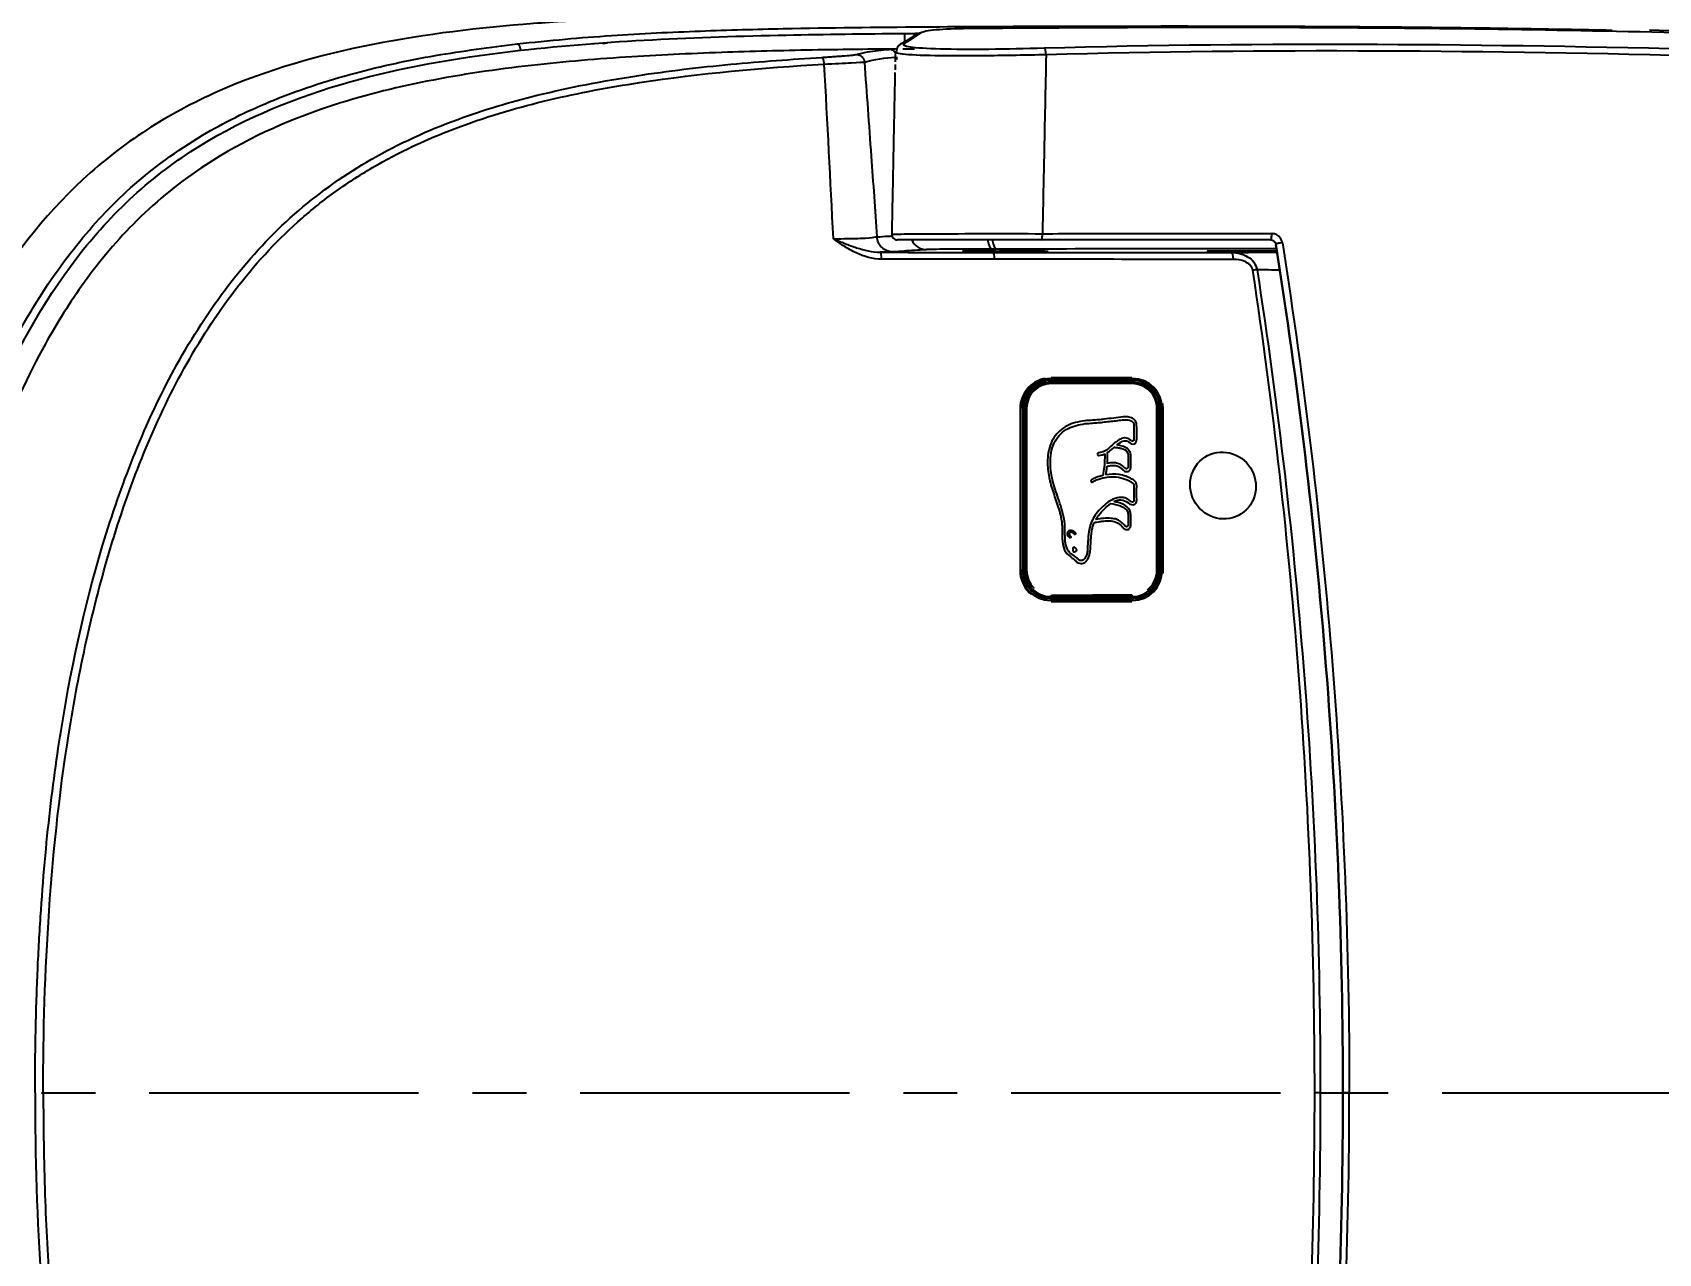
# Model space of a CAD drawing. Extents: x 2897 to 9100, y -47 to 2481.
# Drawn here: x 3162 to 3463.9, y 1671 to 1897.6 of the extents above; entities that cross this region are included whole.
import ezdxf

# ---------------------------------------------------------------- set-up
doc = ezdxf.new("R2010")
doc.units = 0
doc.header["$LTSCALE"] = 20
doc.header["$MEASUREMENT"] = 0
doc.linetypes.add('CENTER', pattern=[2, 1.25, -0.25, 0.25, -0.25])
doc.layers.get('0').update_dxf_attribs({"linetype": 'CONTINUOUS'})
doc.layers.get('DEFPOINTS').update_dxf_attribs({"linetype": 'CONTINUOUS'})
doc.layers.add('1', color=7, linetype='CONTINUOUS')
doc.layers.add('CENTER', color=2, linetype='CENTER')
doc.styles.get("Standard").update_dxf_attribs({"font": 'NanumGothic.ttf'})
doc.dimstyles.get("Standard").update_dxf_attribs({"dimtxt": 2.7, "dimasz": 2.5, "dimexe": 1.5, "dimexo": 1.5, "dimgap": 1.5, "dimtad": 1, "dimdec": 0, "dimlfac": 10, "dimzin": 0, "dimdsep": 46, "dimtxsty": 'Standard', "dimcen": 0, "dimclrt": 2, "dimadec": 0, "dimazin": 0, "dimtfac": 1, "dimtdec": 0, "dimtmove": 0, "dimatfit": 3, "dimfxl": 0, "dimtolj": 1, "dimtzin": 0, "dimarcsym": 0})

# ---------------------------------------------------------------- blocks, each defined once
blk = doc.blocks.new('*D31')
at = {"color": 3, "lineweight": -2}
for p, q in [((3123.7, 1702.27), (3123.7, 1982.17)), ((3847.97, 1702.27), (3847.97, 1982.17)), ((3143.7, 1977.17), (3827.97, 1977.17))]:
    blk.add_line(p, q, dxfattribs=at)
at = {"color": 3}
for points in [[(3143.7, 1980.51), (3143.7, 1973.84), (3123.7, 1977.17)], [(3827.97, 1980.51), (3827.97, 1973.84), (3847.97, 1977.17)]]:
    blk.add_solid(points, dxfattribs=at)
at = {"layer": 'DEFPOINTS', "color": 0}
for p in [(3847.97, 1977.17), (3123.7, 1700.77), (3847.97, 1700.77)]:
    blk.add_point(p, dxfattribs=at)
at = {"color": 2, "insert": (3485.84, 1998.06), "char_height": 20, "attachment_point": 5}
blk.add_mtext('\\A1;725', dxfattribs=at)
blk = doc.blocks.new('A$C429C0A1F')
at = {"layer": '1', "color": 0}
for p, q in [((356, 507.51), (356.12, 507.51)), ((356.26, 507.51), (356.62, 507.51)), ((296.9, 502.29), (327.1, 502.29)), ((327.1, 501.59), (296.9, 501.59)), ((327.14, 501.93), (296.94, 501.93)), ((296.94, 501.83), (327.14, 501.83)), ((291.4, 481.59), (291.4, 496.79)), ((291.74, 496.73), (291.74, 481.53)), ((291.84, 481.53), (291.84, 496.73)), ((292.1, 496.79), (292.1, 481.59)), ((331.9, 481.59), (331.9, 496.79)), ((332.24, 496.73), (332.24, 481.53)), ((332.34, 481.53), (332.34, 496.73)), ((332.6, 496.79), (332.6, 481.59)), ((296.9, 476.79), (327.1, 476.79)), ((327.1, 476.09), (296.9, 476.09)), ((327.14, 476.43), (296.94, 476.43)), ((296.94, 476.33), (327.14, 476.33)), ((200.01, 441.34), (200.01, 442.54))]:
    blk.add_line(p, q, dxfattribs=at)
for centre, radius, start, end in [((296.9, 496.79), 5.5, 90, 180), ((296.94, 496.73), 5.2, 90, 180), ((296.94, 496.73), 5.1, 90, 180), ((296.9, 496.79), 4.8, 90, 180), ((327.1, 496.79), 5.5, 0, 90), ((327.1, 496.79), 4.8, 0, 90), ((327.14, 496.73), 5.2, 0, 90), ((327.14, 496.73), 5.1, 0, 90), ((296.9, 481.59), 5.5, 180, 270), ((296.94, 481.53), 5.2, 180, 270), ((296.94, 481.53), 5.1, 180, 270), ((296.9, 481.59), 4.8, 180, 270), ((327.1, 481.59), 5.5, 270, 0), ((327.1, 481.59), 4.8, 270, 0), ((327.14, 481.53), 5.1, 270, 0), ((327.14, 481.53), 5.2, 270, 0)]:
    blk.add_arc(centre, radius, start, end, dxfattribs=at)
for centre, major_axis, ratio, start_param, end_param in [((354.51, 528.46), (1.5, 0), 0.228999, 4.857323, 6.27422), ((359.33, 525.28), (-1, 0), 1, 4.70819, 6.28317), ((393.31, 523.94), (1.3, 0.75), 0.990202, 6.27163, 7.335707), ((359.51, 519.84), (2.99, 0.22), 0.99324, 1.909052, 3.066346), ((393.31, 523.94), (1.3, 0.75), 0.990202, 5.770456, 6.27163), ((395.23, 520.91), (1.22, 0.87), 0.988984, 5.64841, 6.28017), ((354.5, 507.51), (1.5, 0), 0.223098, 4.859883, 6.274233), ((359.62, 507.5), (3, 0), 0.378274, 2.024569, 3.132165), ((359.62, 506.72), (3, 0), 0.33934, 2.025024, 3.132316), ((296.9, 501.99), (0, 0.3), 0.132894, 4.500169, 6.283185), ((296.9, 501.89), (0, 0.3), 0.132894, 3.141593, 4.500169), ((296.98, 501.29), (0, 0.2), 0.121005, 4.49801, 6.283185), ((327.01, 501.29), (0, -0.2), 0.140434, 1.353522, 3.141593), ((327.1, 501.99), (0, 0.3), 0.132894, 4.500169, 6.283185), ((327.1, 501.89), (0, 0.3), 0.132894, 3.141593, 4.500169), ((359.33, 498.53), (-1, 0), 0.221069, 0, 1.720343), ((291.7, 496.79), (-0.3, 0), 0.212431, 0, 1.701078), ((291.8, 496.79), (-0.3, 0), 0.212431, 1.701078, 3.141593), ((292.38, 496.69), (-0.2, 0), 0.21292, 0, 1.686253), ((331.61, 496.69), (-0.2, 0), 0.217009, 1.711088, 3.141593), ((332.2, 496.79), (-0.3, 0), 0.212431, 0, 1.701078), ((332.3, 496.79), (0.3, 0), 0.212431, 4.84267, 6.283185), ((392.45, 497.96), (-1.5, -0.04), 0.226161, 1.718714, 3.09417), ((291.7, 481.59), (0.3, 0), 0.212431, 3.141593, 4.84267), ((291.8, 481.59), (-0.3, 0), 0.212431, 1.701078, 3.141593), ((292.38, 481.69), (-0.2, 0), 0.210332, 0, 1.687833), ((331.61, 481.69), (-0.2, 0), 0.213495, 1.712453, 3.141593), ((332.2, 481.59), (-0.3, 0), 0.212431, 0, 1.701078), ((332.3, 481.59), (-0.3, 0), 0.212431, 1.701078, 3.141593), ((296.98, 477.09), (0, -0.2), 0.123481, 0, 1.360881), ((327.01, 477.09), (0, 0.2), 0.142578, 3.141593, 4.500734), ((296.9, 476.49), (0, 0.3), 0.132894, 4.500169, 6.283185), ((296.9, 476.39), (0, 0.3), 0.132894, 3.141593, 4.500169), ((327.1, 476.49), (0, 0.3), 0.132894, 4.500169, 6.283185), ((327.1, 476.39), (0, 0.3), 0.132894, 3.141593, 4.500169), ((354.48, 463.18), (1.5, 0), 0.211079, 4.862822, 6.274258), ((352.47, 459.57), (0.22, -1.48), 0.119694, 0.703376, 1.340941), ((359.33, 455.95), (-1, 0), 0.209286, 0, 1.722357), ((357.64, 453.97), (-0.156, 0.988), 0.119842, 4.483079, 6.283185)]:
    blk.add_ellipse(centre, major_axis=major_axis, ratio=ratio, start_param=start_param, end_param=end_param, dxfattribs=at)
for points, degree, knots in [([(200.01, 714.73), (177.85, 714.69), (155.6, 713.61), (122.8, 709.07), (111.95, 707.06), (90.7, 701.69), (80.29, 698.32), (60.51, 689.66), (51.13, 684.35), (38.72, 674.44), (34.88, 670.81), (27.98, 662.94), (24.94, 658.71), (17, 645.39), (13.33, 635.69), (8.09, 615.99), (6.45, 605.93), (5.31, 595.81)], 3, [0, 0, 0, 0, 0.25, 0.25, 0.375, 0.375, 0.5, 0.5, 0.625, 0.625, 0.6875, 0.6875, 0.75, 0.75, 0.875, 0.875, 1, 1, 1, 1]), ([(200.01, 713.19), (196.13, 713.17), (188.54, 713.13), (177.39, 712.8), (166.7, 712.28), (156.48, 711.55), (146.72, 710.64), (137.42, 709.55), (128.58, 708.3), (120.22, 706.9), (112.34, 705.36), (104.94, 703.71), (98.05, 701.97), (91.64, 700.14), (85.74, 698.27), (80.33, 696.37), (75.41, 694.47), (68.61, 691.61), (59.48, 687.19), (49.52, 681.07), (36.03, 670.71), (25.74, 658.36), (16.91, 641.23), (12.51, 628.37), (8.7, 611.97), (7.38, 601.91), (6.5, 595.21)], 3, [0, 0, 0, 0, 0.043803, 0.085816, 0.126123, 0.164778, 0.201813, 0.237237, 0.271048, 0.303235, 0.33378, 0.362666, 0.389876, 0.415398, 0.439219, 0.461332, 0.481735, 0.500424, 0.547145, 0.600351, 0.638368, 0.749997, 0.792002, 0.875008, 0.916739, 1, 1, 1, 1]), ([(200.01, 714.73), (203.91, 714.71), (211.65, 714.67), (223.12, 714.32), (234.34, 713.76), (245.31, 712.95), (256.02, 711.9), (274.32, 709.63), (299.48, 704.92), (325.47, 696.4), (344.43, 686.86), (357.32, 678.12), (368.82, 667.36), (377.68, 655.17), (384.66, 641.03), (389.42, 626.44), (392.76, 610.99), (394.05, 600.87), (394.7, 595.81)], 3, [0, 0, 0, 0, 0.043893, 0.086888, 0.129007, 0.170264, 0.210669, 0.250243, 0.3783, 0.500162, 0.562466, 0.625028, 0.683175, 0.749984, 0.806331, 0.875009, 0.937446, 1, 1, 1, 1]), ([(200.01, 713.19), (222.14, 713.14), (244.36, 712.06), (277.09, 707.52), (287.9, 705.52), (309.07, 700.16), (319.43, 696.8), (339.06, 688.18), (348.34, 682.91), (360.59, 673.09), (364.37, 669.51), (371.14, 661.74), (374.12, 657.56), (381.91, 644.41), (385.55, 634.83), (390.75, 615.29), (392.37, 605.29), (393.51, 595.21)], 3, [0, 0, 0, 0, 0.25, 0.25, 0.375, 0.375, 0.5, 0.5, 0.625, 0.625, 0.6875, 0.6875, 0.75, 0.75, 0.875, 0.875, 1, 1, 1, 1]), ([(6.25, 525.35), (6.41, 540.89), (6.76, 562.69), (8.02, 590.87), (11.23, 620.93), (23.22, 648.33), (32.23, 660.38), (39.04, 667.44), (42.27, 670.51), (47.9, 675.2), (63.56, 686.15), (94.54, 699.47), (126.93, 705.83), (158.15, 708.78), (185.25, 709.58), (200.01, 709.59)], 5, [0, 0, 0, 0, 0, 0, 0.247484, 0.356413, 0.45888, 0.476693, 0.479658, 0.490527, 0.514224, 0.530005, 0.592815, 0.779957, 1, 1, 1, 1, 1, 1]), ([(393.76, 525.18), (393.71, 530.13), (393.59, 540.71), (393.19, 557.16), (392.39, 574.88), (390.87, 593.52), (388.13, 612.39), (382.98, 633), (374.6, 651.57), (362.64, 666.41), (351.09, 676.12), (337.24, 684.81), (320.72, 692.31), (301.28, 698.54), (281.42, 703.04), (261.24, 706.2), (240.84, 708.24), (220.4, 709.4), (206.78, 709.53), (200.01, 709.59)], 3, [0, 0, 0, 0, 0.047496, 0.101465, 0.158754, 0.219453, 0.283486, 0.344977, 0.426954, 0.479725, 0.52727, 0.569318, 0.632406, 0.694258, 0.7554, 0.816656, 0.878101, 0.939373, 1, 1, 1, 1]), ([(399.21, 580.85), (399.01, 584.84), (398.77, 588.83), (397.69, 602.8), (396.53, 612.79), (392.66, 632.47), (389.92, 642.19), (383.82, 655.95), (381.45, 660.39), (376, 668.81), (372.91, 672.79), (362.68, 683.83), (354.62, 689.97), (343.06, 696.8), (340.07, 698.41), (337.03, 699.91)], 3, [0, 0, 0, 0, 0.08404, 0.08404, 0.29516, 0.29516, 0.506281, 0.506281, 0.611841, 0.611841, 0.717402, 0.717402, 0.928522, 0.928522, 1, 1, 1, 1]), ([(200.01, 685.33), (176.33, 685.33), (152.84, 683.94), (123.92, 679.01), (118.15, 677.86), (106.68, 675.16), (100.95, 673.6), (84.15, 668.28), (73.37, 663.88), (58.16, 655.18), (53.26, 651.92), (44.24, 644.75), (40.06, 640.8), (32.52, 632.05), (29.19, 627.26), (23.59, 617.31), (21.25, 612.11), (17.31, 601.34), (15.72, 595.8), (13.09, 584.68), (12.05, 579.08), (9.49, 562.16), (8.49, 550.76), (7.81, 539.28)], 3, [0, 0, 0, 0, 0.25, 0.25, 0.3125, 0.3125, 0.375, 0.375, 0.5, 0.5, 0.5625, 0.5625, 0.625, 0.625, 0.6875, 0.6875, 0.75, 0.75, 0.8125, 0.8125, 0.875, 0.875, 1, 1, 1, 1]), ([(200.01, 685.33), (203.75, 685.31), (211.13, 685.26), (222.03, 684.91), (232.56, 684.35), (242.69, 683.57), (252.39, 682.58), (261.65, 681.39), (279.67, 678.57), (305.58, 672.57), (332.84, 661.23), (351.79, 648.54), (364.16, 636.78), (373.94, 622.79), (380.78, 607.7), (385.71, 591.08), (388.92, 574.08), (391.04, 556.41), (391.82, 544.92), (392.2, 539.28)], 3, [0, 0, 0, 0, 0.039427, 0.077731, 0.114791, 0.150512, 0.184824, 0.217678, 0.249043, 0.377641, 0.498802, 0.562671, 0.62402, 0.684564, 0.749433, 0.805849, 0.874829, 0.938675, 1, 1, 1, 1]), ([(200.01, 683.82), (193.69, 683.76), (181.37, 683.64), (163.36, 682.62), (146.31, 680.99), (127.23, 678.24), (106.63, 673.89), (84.36, 666.85), (60.1, 655.74), (40.21, 640.48), (27.21, 621.85), (20.32, 606.64), (15.49, 590.11), (12.9, 576.39), (11.36, 565.12), (10.46, 556.9), (9.67, 548.08), (9.28, 542), (9.08, 538.86)], 3, [0, 0, 0, 0, 0.066982, 0.130716, 0.191334, 0.248966, 0.335776, 0.415755, 0.499002, 0.623838, 0.68452, 0.749311, 0.808177, 0.874762, 0.902999, 0.933262, 0.965585, 1, 1, 1, 1]), ([(200.01, 683.82), (211.32, 683.82), (222.6, 683.48), (245.57, 681.91), (257.26, 680.63), (274.66, 677.73), (280.43, 676.6), (291.93, 673.94), (297.67, 672.41), (314.5, 667.15), (325.3, 662.81), (340.5, 654.24), (345.39, 651.03), (354.42, 643.94), (358.59, 640.06), (364.24, 633.59), (366.03, 631.32), (369.34, 626.64), (370.86, 624.23), (375.07, 616.83), (377.42, 611.67), (381.37, 600.96), (382.98, 595.43), (385.62, 584.33), (386.66, 578.73), (389.24, 561.81), (390.25, 550.37), (390.93, 538.86)], 3, [0, 0, 0, 0, 0.119755, 0.119755, 0.245504, 0.245504, 0.308379, 0.308379, 0.371254, 0.371254, 0.497003, 0.497003, 0.559878, 0.559878, 0.622752, 0.622752, 0.65419, 0.65419, 0.685627, 0.685627, 0.748501, 0.748501, 0.811376, 0.811376, 0.874251, 0.874251, 1, 1, 1, 1]), ([(393.51, 595.21), (395.35, 578.98), (395.99, 562.49), (396.49, 538.59), (396.58, 531.28), (396.65, 523.95)], 3, [0, 0, 0, 0, 0.695209, 0.695209, 1, 1, 1, 1]), ([(394.7, 595.81), (395.01, 592.85), (395.62, 587.04), (396.26, 578.42), (396.75, 570.05), (397.1, 561.94), (397.35, 554.09), (397.69, 540.34), (397.89, 521.09), (398, 495.54), (398.04, 470.37), (397.97, 447.36), (397.81, 427.32), (397.59, 409.87), (397.37, 398.28), (397.26, 392.56)], 3, [0, 0, 0, 0, 0.045181, 0.088951, 0.131312, 0.17225, 0.211761, 0.249847, 0.379425, 0.50016, 0.629546, 0.749964, 0.835403, 0.918733, 1, 1, 1, 1]), ([(390.93, 538.86), (391.04, 536.9), (391.13, 535.12), (391.27, 532.46), (391.32, 531.61), (391.33, 531.36)], 3, [0, 0, 0, 0, 0.5, 0.5, 1, 1, 1, 1]), ([(392.2, 539.28), (392.23, 538.87), (392.28, 538.05), (392.36, 536.91), (392.43, 535.86), (392.52, 534.65), (392.63, 533.42), (392.7, 533.07), (392.73, 532.9)], 3, [0, 0, 0, 0, 0.126081, 0.249489, 0.373141, 0.49994, 0.749855, 1, 1, 1, 1]), ([(354.73, 528.12), (354.73, 529.78), (355.21, 531.4), (356.27, 533.65), (356.68, 534.38), (357.35, 535.44), (357.58, 535.79), (357.93, 536.3), (358.05, 536.48), (358.23, 536.73), (358.29, 536.82), (358.39, 536.95), (358.42, 536.99), (358.48, 537.07), (358.49, 537.15), (358.55, 537.15)], 3, [0, 0, 0, 0, 0.5, 0.5, 0.75, 0.75, 0.875, 0.875, 0.9375, 0.9375, 0.96875, 0.96875, 0.984375, 0.984375, 1, 1, 1, 1]), ([(358.55, 537.15), (358.49, 537.15), (358.5, 537.06), (358.46, 536.97), (358.45, 536.93), (358.39, 536.79), (358.35, 536.7), (358.24, 536.42), (358.16, 536.24), (357.94, 535.69), (357.8, 535.33), (357.37, 534.25), (357.11, 533.53), (356.39, 531.38), (356.01, 529.92), (356.01, 528.46)], 3, [0, 0, 0, 0, 0.015625, 0.015625, 0.03125, 0.03125, 0.0625, 0.0625, 0.125, 0.125, 0.25, 0.25, 0.5, 0.5, 1, 1, 1, 1]), ([(358.55, 537.17), (358.53, 535.21), (358.56, 533.4), (358.66, 530.74), (358.74, 529.89), (358.84, 529.63)], 3, [0, 0, 0, 0, 0.5, 0.5, 1, 1, 1, 1]), ([(391.33, 531.36), (385.52, 530.94), (374.7, 530.17), (363.88, 529.38), (358.88, 529.02)], 3, [0, 0, 0, 0, 0.537593, 1, 1, 1, 1]), ([(392.73, 532.9), (392.9, 532.19), (393.23, 530.82), (393.51, 528.8), (393.62, 527.48), (393.68, 526.84)], 3, [0, 0, 0, 0, 0.346674, 0.679948, 1, 1, 1, 1]), ([(356.09, 526.06), (356.07, 526.28), (356.06, 526.46), (356.03, 526.99), (356.02, 527.58), (356.01, 528.46)], 3, [0, 0, 0, 0, 0.5, 0.5, 1, 1, 1, 1]), ([(356.09, 526.06), (356.09, 526.8), (356.39, 527.54), (357.41, 528.63), (358.13, 528.97), (358.88, 529.02)], 3, [0, 0, 0, 0, 0.5, 0.5, 1, 1, 1, 1]), ([(358.84, 529.63), (358.84, 529.63), (358.84, 529.63), (358.84, 529.63), (358.85, 529.43), (358.86, 529.22), (358.88, 529.02)], 3, [0, 0, 0, 0, 0.000007, 0.000007, 0.000007, 1, 1, 1, 1]), ([(358.88, 529.02), (358.92, 528.33), (358.97, 527.65), (359.03, 526.72), (359.04, 526.47), (359.06, 526.22)], 3, [0, 0, 0, 0, 0.72362, 0.72362, 1, 1, 1, 1]), ([(356.51, 519.85), (356.46, 520.56), (356.41, 521.3), (356.31, 522.69), (356.27, 523.35), (356.18, 524.69), (356.13, 525.37), (356.09, 526.06)], 3, [0, 0, 0, 0, 0.367325, 0.367325, 0.683599, 0.683599, 1, 1, 1, 1]), ([(358.33, 498.53), (358.33, 501.89), (358.33, 505.38), (358.33, 511.97), (358.33, 515.08), (358.33, 520.23), (358.33, 522.27), (358.33, 524.7), (358.33, 525.28), (358.33, 525.28)], 3, [0, 0, 0, 0, 0.259187, 0.259187, 0.518375, 0.518375, 0.777562, 0.777562, 1, 1, 1, 1]), ([(359.35, 526.28), (359.37, 526.28), (359.39, 525.67), (359.43, 523.15), (359.44, 521.01), (359.47, 515.64), (359.48, 512.4), (359.49, 505.52), (359.48, 501.82), (359.47, 498.31)], 3, [0, 0, 0, 0, 0.222257, 0.222257, 0.481505, 0.481505, 0.740752, 0.740752, 1, 1, 1, 1]), ([(392.68, 497.63), (392.6, 501.27), (392.53, 505.06), (392.46, 512.2), (392.46, 515.54), (392.54, 520.92), (392.64, 523), (392.85, 524.85), (392.93, 525.27), (393.06, 525.56), (393.1, 525.61), (393.15, 525.61)], 3, [0, 0, 0, 0, 0.26787, 0.26787, 0.53574, 0.53574, 0.80361, 0.80361, 0.937545, 0.937545, 1, 1, 1, 1]), ([(393.68, 526.84), (393.69, 526.73), (393.7, 526.51), (393.72, 526.08), (393.72, 525.78), (393.73, 525.72)], 3, [0, 0, 0, 0, 0.441237, 0.878146, 1, 1, 1, 1]), ([(394.8, 523.96), (394.56, 524.39), (394.34, 524), (393.99, 521.71), (393.87, 519.78), (393.73, 514.74), (393.72, 511.62), (393.78, 504.93), (393.85, 501.39), (393.95, 497.99)], 3, [0, 0, 0, 0, 0.25, 0.25, 0.5, 0.5, 0.75, 0.75, 1, 1, 1, 1]), ([(393.76, 524.22), (393.76, 523.91), (393.78, 523.29), (393.79, 522.47), (393.79, 522.06)], 3, [0, 0, 0, 0, 0.494048, 1, 1, 1, 1]), ([(396.58, 523.95), (396.53, 523.95), (396.47, 523.94), (396.4, 523.94), (396.37, 523.94), (396.33, 523.93), (396.28, 523.93), (396.23, 523.93), (396.19, 523.93), (396.14, 523.93), (396.1, 523.92), (396.05, 523.92), (396.01, 523.92), (395.98, 523.92), (395.95, 523.92), (395.92, 523.92), (395.89, 523.92), (395.85, 523.92), (395.82, 523.92), (395.79, 523.92), (395.76, 523.92), (395.73, 523.92), (395.69, 523.92), (395.65, 523.92), (395.61, 523.92), (395.58, 523.92), (395.55, 523.92), (395.45, 523.93), (395.36, 523.93), (395.27, 523.93), (395.25, 523.93), (395.22, 523.94), (395.19, 523.94), (395.17, 523.94), (395.14, 523.94), (395.12, 523.94), (395.1, 523.94), (395.07, 523.94), (395.05, 523.95), (395.02, 523.95), (395, 523.95), (394.97, 523.95), (394.94, 523.95), (394.91, 523.95), (394.89, 523.96), (394.88, 523.96), (394.86, 523.96), (394.84, 523.96), (394.83, 523.96), (394.82, 523.96), (394.81, 523.96), (394.79, 523.96), (394.78, 523.97), (394.76, 523.97), (394.74, 523.97), (394.73, 523.97), (394.72, 523.97), (394.72, 523.97), (394.72, 523.97), (394.71, 523.97), (394.68, 523.97), (394.62, 523.98), (394.55, 523.98), (394.5, 523.99), (394.47, 523.99), (394.46, 523.99), (394.45, 523.99), (394.45, 523.99)], 3, [0, 0, 0, 0, 0.052513, 0.065641, 0.078769, 0.091897, 0.105025, 0.131282, 0.14441, 0.157538, 0.183794, 0.196923, 0.210051, 0.229743, 0.236307, 0.242871, 0.262563, 0.275692, 0.28882, 0.301948, 0.315076, 0.328204, 0.341332, 0.367589, 0.380717, 0.393845, 0.406973, 0.420101, 0.525127, 0.538255, 0.551383, 0.564511, 0.577639, 0.597332, 0.603896, 0.61046, 0.630152, 0.64328, 0.656408, 0.669537, 0.682665, 0.695793, 0.708921, 0.735177, 0.741741, 0.748306, 0.761434, 0.77128, 0.774562, 0.777844, 0.78769, 0.800818, 0.807382, 0.813946, 0.827075, 0.836921, 0.839382, 0.840203, 0.841023, 0.843485, 0.853331, 0.892715, 0.945228, 0.971484, 0.984613, 0.997741, 1, 1, 1, 1]), ([(396.73, 520.89), (396.64, 521.02), (396.56, 521.14), (396.14, 521.75), (395.83, 522.24), (395.28, 523.14), (395.04, 523.55), (394.8, 523.96)], 3, [0, 0, 0, 0, 0.120002, 0.120002, 0.600017, 0.600017, 1, 1, 1, 1]), ([(396.6, 521.51), (396.6, 521.77), (396.59, 522.58), (396.59, 523.4), (396.58, 523.95)], 3, [0, 0, 0, 0, 0.318163, 1, 1, 1, 1]), ([(356.62, 507.51), (356.62, 510.83), (356.6, 513.75), (356.57, 518.05), (356.54, 519.43), (356.51, 519.85)], 3, [0, 0, 0, 0, 0.5, 0.5, 1, 1, 1, 1]), ([(397.53, 512.06), (397.51, 514.42), (397.43, 516.49), (397.14, 519.58), (396.94, 520.58), (396.73, 520.89)], 3, [0, 0, 0, 0, 0.5, 0.5, 1, 1, 1, 1]), ([(356.21, 513.17), (356.21, 513.17), (356.21, 513.17), (356.19, 513.11), (356.18, 512.55), (356.15, 510.54), (356.13, 509.14), (356.12, 507.51)], 3, [0, 0, 0, 0, 0.028502, 0.028502, 0.514251, 0.514251, 1, 1, 1, 1]), ([(356.27, 508.07), (356.27, 509.65), (356.26, 510.98), (356.24, 512.58), (356.23, 513.01), (356.22, 513.14)], 3, [0, 0, 0, 0, 0.55872, 0.55872, 1, 1, 1, 1]), ([(396.58, 374.11), (396.9, 385.89), (397.14, 397.66), (397.5, 420.97), (397.61, 432.54), (397.74, 455.55), (397.75, 466.96), (397.69, 489.61), (397.62, 500.85), (397.53, 512.06)], 3, [0, 0, 0, 0, 0.25, 0.25, 0.5, 0.5, 0.75, 0.75, 1, 1, 1, 1]), ([(356.62, 506.72), (356.62, 506.99), (356.62, 507.25), (356.62, 507.51), (356.62, 507.51), (356.62, 507.51)], 3, [0, 0, 0, 0, 0.999952, 0.999952, 1, 1, 1, 1]), ([(356.18, 497.27), (356.18, 497.3), (356.18, 497.34), (356.2, 497.85), (356.22, 499.13), (356.24, 502.56), (356.25, 504.63), (356.25, 506.4)], 3, [0, 0, 0, 0, 0.066482, 0.066482, 0.533241, 0.533241, 1, 1, 1, 1]), ([(356.25, 507.04), (356.25, 507.01), (356.25, 506.98), (356.25, 506.9), (356.25, 506.85), (356.25, 506.75), (356.25, 506.69), (356.25, 506.58), (356.25, 506.52), (356.25, 506.44), (356.25, 506.42), (356.25, 506.4)], 3, [0, 0, 0, 0, 0.225047, 0.225047, 0.450094, 0.450094, 0.675136, 0.675136, 0.900168, 0.900168, 1, 1, 1, 1]), ([(296.99, 502.47), (295.46, 502.47), (293.95, 501.84), (292.75, 500.63), (292.62, 500.48), (292.5, 500.33)], 3, [0, 0, 0, 0, 0.886177, 0.886177, 1, 1, 1, 1]), ([(297.01, 501.25), (295.79, 501.25), (294.59, 500.75), (293.73, 499.88), (293.73, 499.88), (293.72, 499.87)], 3, [0, 0, 0, 0, 0.993077, 0.993077, 1, 1, 1, 1]), ([(296.98, 501.49), (301.25, 501.49), (305.51, 501.49), (315.52, 501.49), (321.27, 501.49), (327.01, 501.49)], 3, [0, 0, 0, 0, 0.425398, 0.425398, 1, 1, 1, 1]), ([(327.04, 501.25), (321.29, 501.25), (315.55, 501.25), (305.53, 501.25), (301.27, 501.25), (297.01, 501.25)], 3, [0, 0, 0, 0, 0.574596, 0.574596, 1, 1, 1, 1]), ([(332.62, 497.77), (332.4, 498.9), (331.85, 499.95), (329.98, 501.83), (328.49, 502.47), (326.94, 502.47)], 3, [0, 0, 0, 0, 0.432892, 0.432892, 1, 1, 1, 1]), ([(331.64, 496.65), (331.64, 497.87), (331.14, 499.05), (329.46, 500.74), (328.28, 501.25), (327.04, 501.25)], 3, [0, 0, 0, 0, 0.5, 0.5, 1, 1, 1, 1]), ([(356.13, 503.36), (356.13, 503.41), (356.13, 503.47), (356.13, 503.57), (356.13, 503.62), (356.13, 503.7), (356.13, 503.74), (356.13, 503.79), (356.13, 503.81), (356.13, 503.82), (356.13, 503.82), (356.13, 503.82)], 3, [0, 0, 0, 0, 0.225026, 0.225026, 0.450052, 0.450052, 0.67508, 0.67508, 0.900115, 0.900115, 1, 1, 1, 1]), ([(356.13, 503.36), (356.13, 501.45), (356.13, 499.63), (356.15, 497.67), (356.16, 497.23), (356.17, 497.23)], 3, [0, 0, 0, 0, 0.576555, 0.576555, 1, 1, 1, 1]), ([(358.33, 455.95), (358.33, 456.88), (358.33, 457.81), (358.33, 459.88), (358.33, 461.01), (358.33, 474.29), (358.33, 486.42), (358.33, 498.53)], 3, [0, 0, 0, 0, 0.065536, 0.065536, 0.145408, 0.145408, 1, 1, 1, 1]), ([(359.47, 498.31), (359.47, 497.66), (359.47, 497.01), (359.48, 493.76), (359.48, 491.16), (359.48, 479.69), (359.48, 470.82), (359.48, 460.8), (359.48, 459.67), (359.48, 457.6), (359.48, 456.67), (359.48, 455.74)], 3, [0, 0, 0, 0, 0.045883, 0.045883, 0.229413, 0.229413, 0.854591, 0.854591, 0.934463, 0.934463, 1, 1, 1, 1]), ([(392.68, 497.63), (386.38, 497.76), (380.08, 497.89), (369.01, 498.11), (364.24, 498.21), (359.47, 498.31)], 3, [0, 0, 0, 0, 0.569571, 0.569571, 1, 1, 1, 1]), ([(292.18, 481.69), (292.18, 483.79), (292.18, 485.89), (292.18, 490.89), (292.18, 493.79), (292.18, 496.69)], 3, [0, 0, 0, 0, 0.419827, 0.419827, 1, 1, 1, 1]), ([(292.4, 496.65), (292.4, 493.75), (292.4, 490.85), (292.41, 485.85), (292.41, 483.75), (292.41, 481.65)], 3, [0, 0, 0, 0, 0.580173, 0.580173, 1, 1, 1, 1]), ([(299.76, 492.56), (299.89, 492.77), (300.15, 493.17), (300.73, 493.61), (301.37, 493.89), (302.07, 494.05), (303.17, 494.14), (304.67, 494.1), (306.59, 494.21), (308.47, 494.76), (310.28, 495.35), (312.02, 495.95), (314.33, 496.63), (317.39, 497.04), (321.05, 496.31), (323.61, 493.69), (324.01, 491.48), (324.21, 490.4)], 3, [0, 0, 0, 0, 0.025375, 0.049277, 0.073193, 0.097684, 0.122592, 0.187438, 0.252465, 0.320805, 0.388806, 0.449086, 0.509538, 0.636556, 0.765968, 0.884735, 1, 1, 1, 1]), ([(324.74, 490.46), (324.65, 491.04), (324.48, 492.18), (323.86, 493.75), (322.95, 495.11), (321.71, 496.19), (320.13, 496.96), (317.96, 497.42), (315.32, 497.36), (312.41, 496.67), (310.06, 495.82), (308.38, 495.28), (307.41, 495), (306.92, 494.89), (306.67, 494.84)], 3, [0, 0, 0, 0, 0.080701, 0.156804, 0.230035, 0.303372, 0.380893, 0.467195, 0.599942, 0.73113, 0.865542, 0.932769, 0.966386, 1, 1, 1, 1]), ([(331.64, 481.65), (331.64, 484.55), (331.64, 487.46), (331.64, 492.46), (331.64, 494.55), (331.64, 496.65)], 3, [0, 0, 0, 0, 0.580513, 0.580513, 1, 1, 1, 1]), ([(331.81, 496.69), (331.81, 494.6), (331.81, 492.5), (331.81, 487.5), (331.81, 484.6), (331.81, 481.69)], 3, [0, 0, 0, 0, 0.419487, 0.419487, 1, 1, 1, 1]), ([(298.87, 492.28), (298.75, 492.16), (298.5, 491.92), (298.26, 491.46), (298.21, 490.93), (298.51, 490.25), (299.32, 489.67), (300.09, 489.52), (300.48, 489.44)], 3, [0, 0, 0, 0, 0.11509, 0.230429, 0.34789, 0.467009, 0.733118, 1, 1, 1, 1]), ([(299.27, 492.76), (299.21, 492.67), (299.09, 492.5), (298.95, 492.35), (298.87, 492.28)], 3, [0, 0, 0, 0, 0.499759, 1, 1, 1, 1]), ([(299.26, 491.93), (299.34, 492.02), (299.52, 492.19), (299.65, 492.39), (299.72, 492.49)], 3, [0, 0, 0, 0, 0.500825, 1, 1, 1, 1]), ([(306.67, 494.84), (306.39, 494.79), (305.83, 494.69), (304.64, 494.64), (303.35, 494.64), (301.8, 494.58), (300.27, 494.14), (299.6, 493.22), (299.27, 492.76)], 3, [0, 0, 0, 0, 0.10528, 0.210663, 0.44505, 0.585253, 0.794347, 1, 1, 1, 1]), ([(300.35, 492.43), (300.35, 492.46), (300.35, 492.51), (300.4, 492.53), (300.43, 492.55)], 3, [0, 0, 0, 0, 0.495661, 1, 1, 1, 1]), ([(300.56, 492.06), (300.51, 492.11), (300.42, 492.23), (300.37, 492.36), (300.35, 492.43)], 3, [0, 0, 0, 0, 0.498515, 1, 1, 1, 1]), ([(300.43, 492.55), (300.58, 492.59), (300.88, 492.67), (301.18, 492.58), (301.32, 492.54)], 3, [0, 0, 0, 0, 0.50001, 1, 1, 1, 1]), ([(300.82, 492.01), (300.78, 492), (300.68, 491.98), (300.6, 492.03), (300.56, 492.06)], 3, [0, 0, 0, 0, 0.499086, 1, 1, 1, 1]), ([(301.3, 492.41), (301.24, 492.33), (301.11, 492.16), (300.92, 492.06), (300.82, 492.01)], 3, [0, 0, 0, 0, 0.493472, 1, 1, 1, 1]), ([(301.32, 492.54), (301.33, 492.51), (301.35, 492.47), (301.32, 492.43), (301.3, 492.41)], 3, [0, 0, 0, 0, 0.480842, 1, 1, 1, 1]), ([(303.07, 493.06), (303.04, 493.1), (302.99, 493.17), (303.04, 493.25), (303.07, 493.29)], 3, [0, 0, 0, 0, 0.499514, 1, 1, 1, 1]), ([(303.07, 493.29), (303.22, 493.44), (303.53, 493.75), (303.94, 493.64), (304.15, 493.58)], 3, [0, 0, 0, 0, 0.501556, 1, 1, 1, 1]), ([(303.3, 493.08), (303.26, 493.05), (303.19, 493), (303.11, 493.04), (303.07, 493.06)], 3, [0, 0, 0, 0, 0.502123, 1, 1, 1, 1]), ([(304.07, 492.99), (304.06, 493.07), (304.06, 493.23), (303.82, 493.4), (303.51, 493.31), (303.37, 493.16), (303.3, 493.08)], 3, [0, 0, 0, 0, 0.211846, 0.427728, 0.716926, 1, 1, 1, 1]), ([(303.64, 492.21), (303.63, 492.25), (303.62, 492.34), (303.68, 492.4), (303.72, 492.43)], 3, [0, 0, 0, 0, 0.499426, 1, 1, 1, 1]), ([(303.85, 492.15), (303.8, 492.14), (303.72, 492.12), (303.66, 492.18), (303.64, 492.21)], 3, [0, 0, 0, 0, 0.504168, 1, 1, 1, 1]), ([(303.72, 492.43), (303.8, 492.51), (303.97, 492.66), (304.04, 492.88), (304.07, 492.99)], 3, [0, 0, 0, 0, 0.502069, 1, 1, 1, 1]), ([(304.43, 493), (304.38, 492.83), (304.28, 492.49), (303.99, 492.26), (303.85, 492.15)], 3, [0, 0, 0, 0, 0.496352, 1, 1, 1, 1]), ([(304.15, 493.58), (304.23, 493.5), (304.41, 493.35), (304.42, 493.11), (304.43, 493)], 3, [0, 0, 0, 0, 0.504691, 1, 1, 1, 1]), ([(300.51, 489.96), (300.27, 490), (299.79, 490.09), (299.19, 490.39), (298.69, 490.89), (298.82, 491.3), (298.88, 491.5)], 3, [0, 0, 0, 0, 0.274173, 0.547854, 0.777677, 1, 1, 1, 1]), ([(298.88, 491.5), (298.94, 491.58), (299.05, 491.73), (299.19, 491.86), (299.26, 491.93)], 3, [0, 0, 0, 0, 0.50019, 1, 1, 1, 1]), ([(300.48, 489.44), (301.14, 489.4), (302.14, 489.33), (303.47, 489.26), (304.13, 489.17), (304.46, 489.12)], 3, [0, 0, 0, 0, 0.500232, 0.749883, 1, 1, 1, 1]), ([(313.41, 488.99), (313.53, 488.75), (313.78, 488.26), (314.13, 487.22), (314.38, 485.85), (314.33, 484.17), (313.9, 482.8), (313.47, 481.89), (313, 481.27), (312.22, 481.36), (311.47, 481.33), (310.83, 481.33), (310.37, 481.34), (310.09, 481.33), (309.87, 481.32), (309.67, 481.42), (309.61, 481.69), (309.9, 482.08), (310.32, 482.57), (310.72, 484.07), (310, 485.86), (308.66, 487.32), (307.55, 488.3), (306.33, 489.08), (304.9, 489.63), (303.24, 489.8), (302.05, 489.87), (301.45, 489.91)], 3, [0, 0, 0, 0, 0.032254, 0.064227, 0.12811, 0.193537, 0.258901, 0.290554, 0.311285, 0.34134, 0.370762, 0.400183, 0.414894, 0.423434, 0.432045, 0.439578, 0.446898, 0.461801, 0.49136, 0.5211, 0.635621, 0.695372, 0.755349, 0.808912, 0.862802, 0.931583, 1, 1, 1, 1]), ([(304.46, 489.12), (304.7, 489.07), (305.17, 488.96), (305.61, 488.77), (305.83, 488.68)], 3, [0, 0, 0, 0, 0.500252, 1, 1, 1, 1]), ([(313.47, 489.33), (313.42, 489.28), (313.34, 489.17), (313.38, 489.05), (313.41, 488.99)], 3, [0, 0, 0, 0, 0.495821, 1, 1, 1, 1]), ([(313.77, 489.21), (313.73, 489.26), (313.66, 489.37), (313.53, 489.34), (313.47, 489.33)], 3, [0, 0, 0, 0, 0.508851, 1, 1, 1, 1]), ([(314.6, 487.11), (314.52, 487.41), (314.39, 487.86), (314.19, 488.37), (314.06, 488.66), (313.96, 488.87), (313.87, 489.05), (313.8, 489.17), (313.77, 489.21)], 3, [0, 0, 0, 0, 0.413086, 0.620256, 0.723861, 0.822092, 0.929843, 1, 1, 1, 1]), ([(325.04, 486.88), (324.99, 487.23), (324.9, 487.95), (324.86, 488.67), (324.84, 489.03)], 3, [0, 0, 0, 0, 0.500496, 1, 1, 1, 1]), ([(305.83, 488.68), (305.88, 488.51), (305.96, 488.18), (306.05, 487.6), (306.16, 486.75), (306.19, 485.63), (305.99, 484.55), (305.49, 483.86), (305.18, 483.6), (305.03, 483.47)], 3, [0, 0, 0, 0, 0.092467, 0.184491, 0.320503, 0.557104, 0.789425, 0.894706, 1, 1, 1, 1]), ([(305.34, 483.09), (305.6, 483.31), (306.07, 483.73), (306.51, 484.61), (306.67, 485.7), (306.66, 486.98), (306.49, 487.91), (306.4, 488.38)], 3, [0, 0, 0, 0, 0.17324, 0.326523, 0.497315, 0.748467, 1, 1, 1, 1]), ([(306.4, 488.38), (306.54, 488.29), (306.83, 488.11), (307.09, 487.92), (307.23, 487.82)], 3, [0, 0, 0, 0, 0.500507, 1, 1, 1, 1]), ([(307.23, 487.82), (307.63, 487.49), (308.43, 486.84), (309.06, 486.03), (309.38, 485.62)], 3, [0, 0, 0, 0, 0.501057, 1, 1, 1, 1]), ([(309.13, 481.49), (309.16, 481.37), (309.22, 481.13), (309.59, 480.8), (310.46, 480.82), (311.39, 480.81), (312.34, 480.82), (313.04, 480.78), (313.62, 481.15), (314.26, 482.24), (314.94, 484.05), (314.8, 485.71), (314.73, 486.54)], 3, [0, 0, 0, 0, 0.034262, 0.069302, 0.134685, 0.270605, 0.338561, 0.405109, 0.464781, 0.522496, 0.761048, 1, 1, 1, 1]), ([(317.85, 486.74), (317.3, 486.76), (316.21, 486.81), (315.14, 487.01), (314.6, 487.11)], 3, [0, 0, 0, 0, 0.499586, 1, 1, 1, 1]), ([(314.73, 486.54), (314.99, 486.49), (315.52, 486.4), (316.05, 486.34), (316.31, 486.31)], 3, [0, 0, 0, 0, 0.5, 1, 1, 1, 1]), ([(316.84, 486.26), (317.17, 486.24), (317.84, 486.19), (318.51, 486.22), (318.85, 486.24)], 3, [0, 0, 0, 0, 0.500222, 1, 1, 1, 1]), ([(318.56, 488.12), (318.5, 488.11), (318.41, 488.08), (318.33, 487.94), (318.32, 487.84), (318.32, 487.79)], 3, [0, 0, 0, 0, 0.34311, 0.665556, 1, 1, 1, 1]), ([(318.32, 487.79), (318.35, 487.61), (318.39, 487.25), (318.52, 486.91), (318.59, 486.74)], 3, [0, 0, 0, 0, 0.498448, 1, 1, 1, 1]), ([(318.78, 487.84), (318.77, 487.91), (318.75, 488.05), (318.62, 488.1), (318.56, 488.12)], 3, [0, 0, 0, 0, 0.501347, 1, 1, 1, 1]), ([(321.48, 482.47), (321.53, 482.63), (321.61, 482.93), (321.55, 483.4), (321.33, 483.91), (320.98, 484.47), (320.43, 485.13), (319.75, 485.85), (319.02, 486.72), (318.86, 487.47), (318.78, 487.84)], 3, [0, 0, 0, 0, 0.075809, 0.146007, 0.222266, 0.342552, 0.463149, 0.636984, 0.820109, 1, 1, 1, 1]), ([(318.85, 486.24), (318.99, 486.03), (319.28, 485.61), (319.62, 485.23), (319.79, 485.04)], 3, [0, 0, 0, 0, 0.499586, 1, 1, 1, 1]), ([(324.52, 486.81), (324.6, 485.98), (324.74, 484.74), (324.96, 483.11), (324.96, 482.01), (324.33, 481.33), (323.46, 481.34), (322.75, 481.33), (322.13, 481.33), (321.8, 481.33), (321.47, 481.34), (321.16, 481.3), (320.98, 481.47), (320.98, 481.7), (321.12, 481.94), (321.33, 482.18), (321.43, 482.38), (321.48, 482.47)], 3, [0, 0, 0, 0, 0.24876, 0.373137, 0.499533, 0.558476, 0.619142, 0.742088, 0.772824, 0.803561, 0.837633, 0.872212, 0.888999, 0.905425, 0.936506, 0.96815, 1, 1, 1, 1]), ([(324.32, 489), (324.34, 488.64), (324.38, 487.9), (324.47, 487.17), (324.52, 486.81)], 3, [0, 0, 0, 0, 0.499514, 1, 1, 1, 1]), ([(305.03, 483.47), (305.02, 483.47), (305.01, 483.46), (304.98, 483.43), (304.92, 483.39), (304.83, 483.29), (304.71, 483.14), (304.59, 482.94), (304.57, 482.79), (304.55, 482.72)], 3, [0, 0, 0, 0, 0.031852, 0.063807, 0.127696, 0.255327, 0.509445, 0.754339, 1, 1, 1, 1]), ([(304.74, 482.15), (304.82, 482.08), (304.98, 481.96), (305.28, 481.91), (305.62, 481.92), (306.01, 481.92), (306.58, 481.92), (307.28, 481.88), (308.46, 482.08), (309.41, 483.38), (309.63, 484.5), (309.74, 485.05)], 3, [0, 0, 0, 0, 0.044581, 0.087373, 0.129874, 0.192177, 0.254482, 0.379088, 0.497743, 0.751501, 1, 1, 1, 1]), ([(309.38, 485.62), (309.29, 485.03), (309.11, 483.85), (308.11, 482.37), (306.91, 482.41), (306.23, 482.4), (305.74, 482.41), (305.47, 482.4), (305.25, 482.41), (305.09, 482.57), (305.06, 482.87), (305.23, 483), (305.34, 483.09)], 3, [0, 0, 0, 0, 0.267867, 0.527232, 0.642659, 0.762448, 0.822343, 0.85199, 0.882257, 0.913512, 0.94395, 1, 1, 1, 1]), ([(309.74, 485.05), (309.91, 484.61), (310.27, 483.72), (309.82, 482.86), (309.6, 482.43)], 3, [0, 0, 0, 0, 0.501637, 1, 1, 1, 1]), ([(315.71, 483.44), (315.7, 483.43), (315.69, 483.42), (315.67, 483.4), (315.63, 483.35), (315.55, 483.26), (315.45, 483.13), (315.34, 482.96), (315.32, 482.83), (315.3, 482.76)], 3, [0, 0, 0, 0, 0.031579, 0.063289, 0.126696, 0.253451, 0.506462, 0.752461, 1, 1, 1, 1]), ([(315.49, 482.16), (315.6, 482.08), (315.83, 481.92), (316.25, 481.91), (316.65, 481.92), (317.2, 481.91), (317.87, 481.93), (318.79, 481.86), (319.67, 482.5), (320.08, 483.48), (320.21, 484.15), (320.28, 484.47)], 3, [0, 0, 0, 0, 0.064466, 0.128069, 0.192028, 0.255981, 0.383894, 0.511591, 0.674982, 0.845207, 1, 1, 1, 1]), ([(316.43, 485.68), (316.45, 485.27), (316.5, 484.44), (315.97, 483.77), (315.71, 483.44)], 3, [0, 0, 0, 0, 0.496934, 1, 1, 1, 1]), ([(319.79, 485.04), (319.8, 485.02), (319.83, 484.97), (319.81, 484.86), (319.8, 484.67), (319.76, 484.28), (319.63, 483.52), (319.28, 482.69), (318.65, 482.42), (318.28, 482.4), (317.75, 482.41), (317.17, 482.4), (316.67, 482.41), (316.36, 482.4), (316.12, 482.39), (315.9, 482.49), (315.8, 482.78), (315.95, 482.96), (316.05, 483.08)], 3, [0, 0, 0, 0, 0.013166, 0.025862, 0.052264, 0.105143, 0.210406, 0.420992, 0.476977, 0.517349, 0.591536, 0.726137, 0.787567, 0.828034, 0.868757, 0.901586, 0.933652, 1, 1, 1, 1]), ([(316.05, 483.08), (316.28, 483.33), (316.72, 483.82), (316.97, 484.78), (316.94, 485.4), (316.93, 485.73)], 3, [0, 0, 0, 0, 0.350279, 0.658853, 1, 1, 1, 1]), ([(320.28, 484.47), (320.38, 484.33), (320.6, 484.06), (320.87, 483.63), (321.09, 483.17), (321.04, 482.84), (321.02, 482.67)], 3, [0, 0, 0, 0, 0.259819, 0.519258, 0.760386, 1, 1, 1, 1]), ([(304.55, 482.72), (304.56, 482.61), (304.56, 482.4), (304.68, 482.23), (304.74, 482.15)], 3, [0, 0, 0, 0, 0.493894, 1, 1, 1, 1]), ([(309.6, 482.43), (309.47, 482.29), (309.22, 482.02), (309.16, 481.67), (309.13, 481.49)], 3, [0, 0, 0, 0, 0.498271, 1, 1, 1, 1]), ([(315.3, 482.76), (315.3, 482.65), (315.28, 482.43), (315.42, 482.25), (315.49, 482.16)], 3, [0, 0, 0, 0, 0.496577, 1, 1, 1, 1]), ([(321.02, 482.67), (320.97, 482.56), (320.87, 482.34), (320.62, 482.07), (320.39, 481.71), (320.38, 481.2), (320.81, 480.81), (321.36, 480.8), (321.88, 480.81), (322.38, 480.81), (322.86, 480.81), (323.34, 480.81), (323.82, 480.81), (324.3, 480.84), (324.89, 481.1), (325.39, 481.77), (325.44, 482.39), (325.47, 482.69)], 3, [0, 0, 0, 0, 0.046005, 0.091483, 0.13718, 0.202161, 0.268633, 0.337236, 0.404643, 0.465523, 0.526403, 0.587155, 0.647901, 0.707293, 0.766436, 0.884118, 1, 1, 1, 1]), ([(327.04, 477.05), (328.25, 477.05), (329.46, 477.55), (331.16, 479.27), (331.64, 480.46), (331.64, 481.65)], 3, [0, 0, 0, 0, 0.5, 0.5, 1, 1, 1, 1]), ([(293.39, 478.8), (293.5, 478.67), (293.62, 478.53), (294.58, 477.56), (295.77, 477.05), (297.01, 477.05)], 3, [0, 0, 0, 0, 0.128126, 0.128126, 1, 1, 1, 1]), ([(297.01, 477.05), (302.77, 477.05), (308.52, 477.05), (317.89, 477.05), (321.49, 477.05), (325.75, 477.05), (326.39, 477.05), (327.04, 477.05)], 3, [0, 0, 0, 0, 0.574748, 0.574748, 0.93536, 0.93536, 1, 1, 1, 1]), ([(327.01, 476.89), (322.76, 476.89), (318.51, 476.89), (308.5, 476.89), (302.74, 476.89), (296.98, 476.89)], 3, [0, 0, 0, 0, 0.42526, 0.42526, 1, 1, 1, 1]), ([(306.53, 464.2), (306.65, 462.59), (307.43, 461.08), (309.87, 459.05), (311.53, 458.55), (314.76, 458.85), (316.32, 459.64), (318.48, 462.13), (319.03, 463.77), (318.81, 466.95), (318.03, 468.48), (315.59, 470.51), (313.95, 471.01), (310.68, 470.71), (309.13, 469.91), (306.99, 467.45), (306.42, 465.81), (306.53, 464.2)], 3, [0, 0, 0, 0, 0.125, 0.125, 0.25, 0.25, 0.375, 0.375, 0.5, 0.5, 0.625, 0.625, 0.75, 0.75, 0.875, 0.875, 1, 1, 1, 1]), ([(356.19, 461.21), (356.19, 462.93), (356.2, 464.61), (356.23, 467), (356.24, 467.71), (356.26, 467.71), (356.26, 467.71), (356.26, 467.71)], 3, [0, 0, 0, 0, 0.499972, 0.499972, 0.999944, 0.999944, 1, 1, 1, 1]), ([(356.26, 467.66), (356.28, 467.49), (356.29, 466.84), (356.3, 464.59), (356.3, 462.91), (356.3, 459.51), (356.29, 457.82), (356.26, 455.92), (356.26, 455.38), (356.25, 455.06)], 3, [0, 0, 0, 0, 0.248081, 0.248081, 0.539128, 0.539128, 0.830174, 0.830174, 1, 1, 1, 1]), ([(352.69, 459.26), (353.44, 459.37), (353.99, 460.03), (354.59, 461.4), (354.7, 462.13), (354.7, 462.87)], 3, [0, 0, 0, 0, 0.5, 0.5, 1, 1, 1, 1]), ([(355.98, 463.18), (355.98, 462.14), (355.74, 461.1), (354.66, 459.32), (353.79, 458.61), (352.76, 458.46)], 3, [0, 0, 0, 0, 0.5, 0.5, 1, 1, 1, 1]), ([(47.32, 459.26), (72.5, 455.44), (97.81, 452.57), (148.74, 448.73), (174.34, 447.76), (200.01, 447.76)], 3, [0, 0, 0, 0, 0.5, 0.5, 1, 1, 1, 1]), ([(200.01, 447.76), (225.67, 447.76), (251.27, 448.73), (302.2, 452.57), (327.51, 455.44), (352.69, 459.26)], 3, [0, 0, 0, 0, 0.5, 0.5, 1, 1, 1, 1]), ([(356.23, 454.71), (356.23, 454.71), (356.23, 454.71), (356.21, 454.71), (356.2, 455.41), (356.18, 457.81), (356.18, 459.49), (356.19, 461.21)], 3, [0, 0, 0, 0, 0.000228, 0.000228, 0.500114, 0.500114, 1, 1, 1, 1]), ([(200.01, 446.72), (174.33, 446.72), (148.72, 447.7), (97.77, 451.63), (72.44, 454.56), (47.26, 458.46)], 3, [0, 0, 0, 0, 0.5, 0.5, 1, 1, 1, 1]), ([(352.76, 458.46), (327.57, 454.56), (302.24, 451.63), (251.29, 447.7), (225.68, 446.72), (200.01, 446.72)], 3, [0, 0, 0, 0, 0.5, 0.5, 1, 1, 1, 1]), ([(358.33, 455.95), (358.33, 455.84), (358.31, 455.73), (358.23, 455.52), (358.18, 455.41), (358.04, 455.24), (357.96, 455.16), (357.77, 455.05), (357.67, 455), (357.54, 454.97), (357.51, 454.96), (357.48, 454.96)], 3, [0, 0, 0, 0, 0.245751, 0.245751, 0.485067, 0.485067, 0.715055, 0.715055, 0.941747, 0.941747, 1, 1, 1, 1]), ([(42.22, 453.77), (68.24, 449.67), (94.37, 446.55), (147.04, 442.39), (173.46, 441.34), (200.01, 441.34)], 3, [0, 0, 0, 0, 0.5, 0.5, 1, 1, 1, 1]), ([(42.53, 454.96), (68.49, 450.87), (94.58, 447.75), (147.11, 443.59), (173.54, 442.54), (200.01, 442.54)], 3, [0, 0, 0, 0, 0.5, 0.5, 1, 1, 1, 1]), ([(200.01, 442.54), (173.51, 442.54), (147.14, 443.59), (94.58, 447.75), (68.5, 450.87), (42.53, 454.96)], 3, [0, 0, 0, 0, 0.5, 0.5, 1, 1, 1, 1]), ([(200.01, 442.54), (226.5, 442.54), (252.87, 443.59), (305.44, 447.75), (331.52, 450.87), (357.48, 454.96)], 3, [0, 0, 0, 0, 0.5, 0.5, 1, 1, 1, 1]), ([(357.48, 454.96), (331.52, 450.87), (305.43, 447.75), (252.9, 443.59), (226.47, 442.54), (200.01, 442.54)], 3, [0, 0, 0, 0, 0.5, 0.5, 1, 1, 1, 1]), ([(357.79, 453.77), (331.77, 449.67), (305.64, 446.55), (252.98, 442.39), (226.55, 441.34), (200.01, 441.34)], 3, [0, 0, 0, 0, 0.5, 0.5, 1, 1, 1, 1]), ([(357.79, 453.77), (357.84, 453.78), (357.9, 453.79), (358.16, 453.85), (358.37, 453.94), (358.74, 454.17), (358.9, 454.32), (359.18, 454.67), (359.29, 454.87), (359.44, 455.3), (359.48, 455.52), (359.48, 455.74)], 3, [0, 0, 0, 0, 0.058388, 0.058388, 0.287997, 0.287997, 0.52184, 0.52184, 0.761124, 0.761124, 1, 1, 1, 1]), ([(397.32, 385.61), (396.12, 346.58), (394.39, 307.59), (389.44, 249.13), (387.36, 229.5), (381.38, 190.47), (377.52, 171.06), (370.75, 148.76), (369.75, 145.65), (368.69, 142.56)], 3, [0, 0, 0, 0, 0.476872, 0.476872, 0.718755, 0.718755, 0.960638, 0.960638, 1, 1, 1, 1])]:
    blk.add_open_spline(points, degree=degree, knots=knots, dxfattribs=at)
for points, weights in [([(394.7, 595.81), (394.7, 595.33), (393.51, 595.21)], [1, 0.708005672304, 1]), ([(392.2, 539.28), (392.17, 538.98), (390.93, 538.86)], [1, 0.767446079401, 1]), ([(392.73, 532.9), (392.77, 531.46), (391.33, 531.36)], [1, 0.720232303103, 1]), ([(393.12, 525.67), (393.69, 526.12), (393.68, 526.84)], [0.868858494314, 0.839225517938, 1])]:
    blk.add_rational_spline(points, weights, degree=2, dxfattribs=at)
for points, degree in [([(394.69, 581.64), (394.69, 581.69), (394.68, 581.74), (394.68, 581.79)], 3), ([(394.83, 579.07), (394.81, 579.38), (394.79, 579.69), (394.78, 580)], 3), ([(390.93, 538.86), (380.15, 538.3), (369.36, 537.71), (358.55, 537.17)], 3), ([(391.33, 531.36), (391.86, 529.45), (392.11, 527.54), (392.26, 525.63)], 3), ([(356.01, 528.46), (356.01, 521.48), (356, 514.5), (356, 507.51)], 3), ([(354.72, 507.18), (354.72, 514.17), (354.72, 521.15), (354.73, 528.12)], 3), ([(389.38, 525.69), (374.38, 526), (359.35, 526.28)], 2), ([(390.85, 525.65), (390.53, 525.66), (390.22, 525.66), (389.9, 525.67)], 3), ([(393.17, 525.61), (391.35, 525.65)], 1), ([(391.73, 525.3), (391.92, 525.31), (392.1, 525.33), (392.28, 525.34)], 3), ([(393.15, 525.61), (393.2, 525.61), (393.25, 525.55), (393.31, 525.43)], 3), ([(396.47, 521.78), (395.32, 523.22), (394.65, 524.69)], 2), ([(354.7, 462.87), (354.71, 477.66), (354.71, 492.43), (354.72, 507.18)], 3), ([(356, 507.51), (355.99, 492.75), (355.98, 477.98), (355.98, 463.18)], 3), ([(356.12, 507.51), (356.11, 506.34), (356.11, 505.1), (356.11, 503.82)], 3), ([(356.25, 507.04), (356.25, 507.19), (356.26, 507.35), (356.26, 507.51)], 3), ([(356.26, 507.51), (356.26, 507.69), (356.27, 507.88), (356.27, 508.07)], 3), ([(356.65, 454.73), (356.64, 472.24), (356.63, 489.56), (356.62, 506.72)], 3), ([(296.6, 501.48), (296.72, 501.49), (296.85, 501.49), (296.98, 501.49)], 3), ([(326.94, 502.47), (316.97, 502.47), (306.99, 502.47), (296.99, 502.47)], 3), ([(327.01, 501.49), (327.46, 501.49), (327.91, 501.43), (328.34, 501.31)], 3), ([(356.11, 503.82), (356.11, 503.82), (356.12, 503.82), (356.13, 503.82)], 3), ([(291.21, 496.69), (291.21, 491.7), (291.21, 486.7), (291.21, 481.7)], 3), ([(332.72, 481.69), (332.72, 486.7), (332.72, 491.7), (332.72, 496.69)], 3), ([(392.38, 373.88), (393.45, 415.32), (393.84, 456.6), (392.68, 497.63)], 3), ([(393.95, 497.99), (395.1, 456.91), (394.72, 415.57), (393.66, 374.11)], 3), ([(299.72, 492.49), (299.73, 492.51), (299.74, 492.54), (299.76, 492.56)], 3), ([(301.45, 489.91), (301.14, 489.92), (300.82, 489.94), (300.51, 489.96)], 3), ([(324.21, 490.4), (324.25, 489.93), (324.28, 489.47), (324.32, 489)], 3), ([(324.84, 489.03), (324.81, 489.5), (324.77, 489.98), (324.74, 490.46)], 3), ([(316.31, 486.31), (316.35, 486.1), (316.39, 485.89), (316.43, 485.68)], 3), ([(316.93, 485.73), (316.9, 485.9), (316.87, 486.08), (316.84, 486.26)], 3), ([(318.59, 486.74), (318.34, 486.74), (318.09, 486.74), (317.85, 486.74)], 3), ([(325.45, 483.29), (325.31, 484.48), (325.17, 485.68), (325.04, 486.88)], 3), ([(325.47, 482.69), (325.46, 482.89), (325.45, 483.09), (325.45, 483.29)], 3), ([(296.98, 476.89), (296.73, 476.89), (296.48, 476.91), (296.23, 476.95)], 3), ([(296.39, 475.95), (296.59, 475.92), (296.79, 475.91), (297, 475.91)], 3), ([(297, 475.91), (306.99, 475.91), (316.97, 475.91), (326.94, 475.91)], 3), ([(326.94, 475.91), (327.31, 475.91), (327.67, 475.95), (328.04, 476.02)], 3), ([(327.4, 476.91), (327.27, 476.9), (327.14, 476.89), (327.01, 476.89)], 3), ([(355.98, 463.18), (356, 460.41), (356.02, 457.57), (356.04, 454.63)], 3), ([(352.71, 454.17), (352.73, 455.63), (352.74, 457.06), (352.76, 458.46)], 3), ([(200.01, 446.72), (200.01, 446.91), (200.01, 447.31), (200.01, 447.76)], 3), ([(200.01, 446.72), (200.01, 445.57), (200.01, 444.37), (200.01, 443.11)], 3)]:
    blk.add_open_spline(points, degree=degree, dxfattribs=at)

msp = doc.modelspace()

# ---------------------------------------------------------------- linework, layer by layer
at = {"layer": 'CENTER', "color": 1, "linetype": 'CENTER', "ltscale": 2}
msp.add_line((3103.7, 1700.77), (3884.84, 1700.77), dxfattribs=at)

# ---------------------------------------------------------------- block references
at = {"rotation": 90}
msp.add_blockref('A$C429C0A1F', (3847.81, 1500.79), dxfattribs=at)

# ---------------------------------------------------------------- dimensions: what is measured, and where the dimension line sits
dim = msp.add_linear_dim(base=(3847.97, 1977.17), p1=(3123.7, 1700.77), p2=(3847.97, 1700.77), text='725', dimstyle='Standard', override={"dimtxt": 20, "dimasz": 20, "dimexe": 5, "dimgap": 10, "dimlfac": 1, "dimzin": 12, "dimclrd": 3, "dimclre": 3, "dimazin": 2, "dimarcsym": 1})
dim.commit()
dim.dimension.update_dxf_attribs({"geometry": '*D31', "text_midpoint": (3485.84, 1998.06)})

doc.saveas('drawing.dxf')
